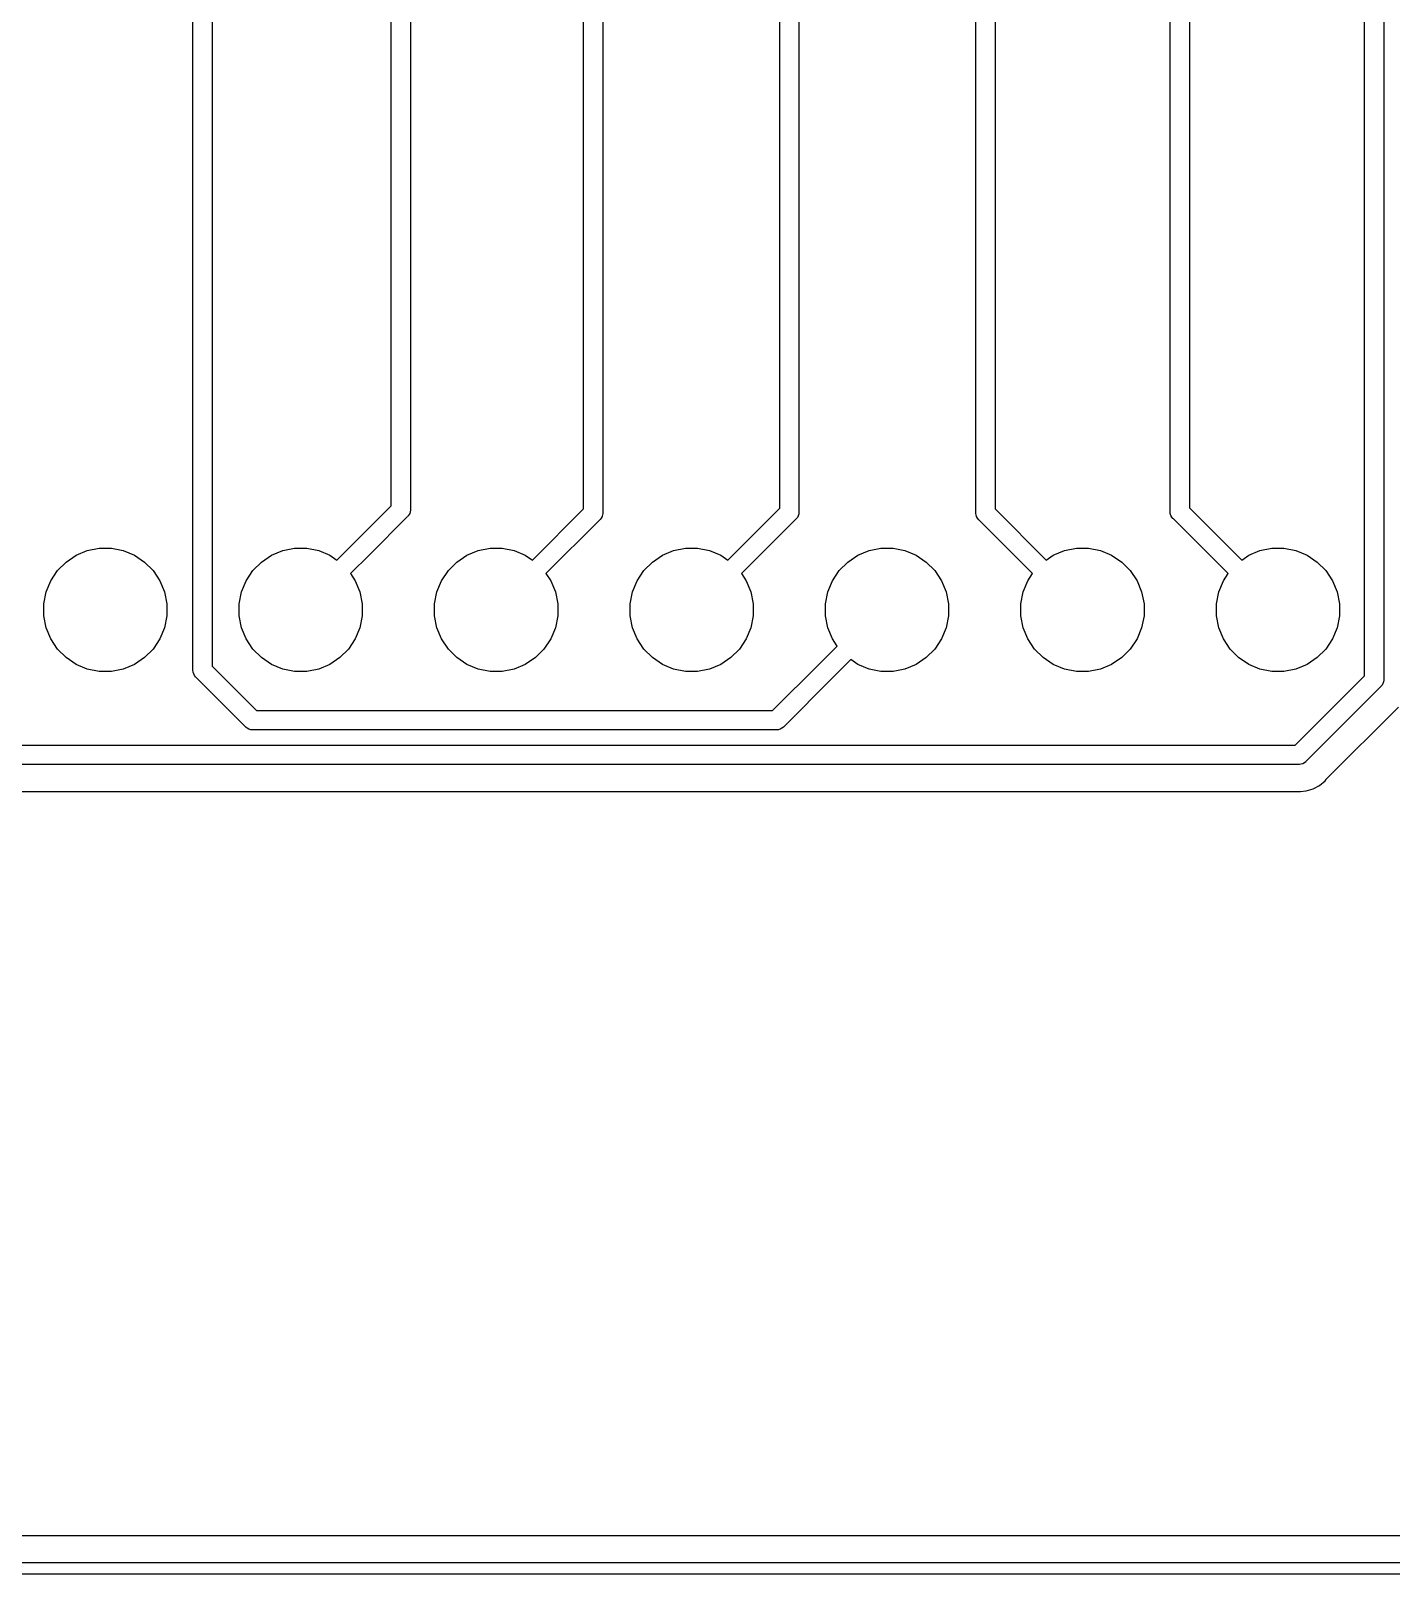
# Model space of a CAD drawing. Extents: x 3.36 to 8.33, y -5.94 to -3.6.
# Drawn here: x 4.189 to 4.885, y -5.936 to -5.146 of the extents above; entities that cross this region are included whole.
import ezdxf

# ---------------------------------------------------------------- set-up
doc = ezdxf.new("R2010")
doc.units = 0
doc.header["$MEASUREMENT"] = 0
doc.layers.add('BLACK', color=7, linetype='CONTINUOUS')

msp = doc.modelspace()

# ---------------------------------------------------------------- linework, layer by layer
at = {"layer": 'BLACK', "linetype": 'CONTINUOUS'}
for p, q in [((4.37303, -5.3893), (4.37303, -4.79355)), ((4.27165, -5.47318), (4.27165, -4.80044)), ((4.38287, -4.79535), (4.38287, -5.3911)), ((4.47146, -5.39087), (4.47146, -4.79552)), ((4.4813, -4.79731), (4.4813, -5.39267)), ((4.57185, -5.39048), (4.57185, -4.79749)), ((4.58169, -4.79928), (4.58169, -5.39228)), ((4.2815, -4.80224), (4.2815, -5.47139)), ((4.67224, -5.39267), (4.67224, -4.80536)), ((4.68209, -4.80716), (4.68209, -5.39088)), ((4.77165, -5.39208), (4.77165, -4.81422)), ((4.7815, -4.81601), (4.7815, -5.39028)), ((4.87106, -5.47631), (4.87106, -4.96875)), ((4.88091, -4.97054), (4.88091, -5.47811)), ((4.35496, -5.40737), (4.37303, -5.3893)), ((4.38206, -5.39409), (4.3816, -5.39465)), ((4.38217, -5.3939), (4.38206, -5.39409)), ((4.38252, -5.39323), (4.38217, -5.3939)), ((4.3828, -5.3923), (4.38252, -5.39323)), ((4.38287, -5.39158), (4.3828, -5.3923)), ((4.38287, -5.3911), (4.3829, -5.39134)), ((4.3829, -5.39134), (4.38287, -5.39158)), ((4.38287, -5.39158), (4.38287, -5.39158)), ((4.44531, -5.41702), (4.47146, -5.39087)), ((4.48123, -5.39388), (4.48104, -5.39451)), ((4.4813, -5.39315), (4.48123, -5.39388)), ((4.4813, -5.39267), (4.48132, -5.39291)), ((4.48132, -5.39291), (4.4813, -5.39315)), ((4.4813, -5.39315), (4.4813, -5.39315)), ((4.54531, -5.41702), (4.57185, -5.39048)), ((4.58162, -5.39348), (4.58134, -5.39441)), ((4.58169, -5.39276), (4.58162, -5.39348)), ((4.58169, -5.39228), (4.58172, -5.39252)), ((4.58172, -5.39252), (4.58169, -5.39276)), ((4.58169, -5.39276), (4.58169, -5.39276)), ((4.67222, -5.39291), (4.67224, -5.39267)), ((4.67224, -5.39315), (4.67222, -5.39291)), ((4.67232, -5.39388), (4.67224, -5.39315)), ((4.67224, -5.39315), (4.67224, -5.39315)), ((4.6726, -5.39481), (4.67232, -5.39388)), ((4.68209, -5.39088), (4.70824, -5.41702)), ((4.77163, -5.39232), (4.77165, -5.39208)), ((4.77165, -5.39256), (4.77163, -5.39232)), ((4.77172, -5.39329), (4.77165, -5.39256)), ((4.77165, -5.39256), (4.77165, -5.39256)), ((4.77201, -5.39422), (4.77172, -5.39329)), ((4.77246, -5.39507), (4.77201, -5.39422)), ((4.7815, -5.39028), (4.80824, -5.41702)), ((4.38126, -5.39499), (4.36192, -5.41433)), ((4.38145, -5.39484), (4.38126, -5.39499)), ((4.3816, -5.39465), (4.38145, -5.39484)), ((4.3816, -5.39465), (4.3816, -5.39465)), ((4.47969, -5.39656), (4.45227, -5.42398)), ((4.47987, -5.39641), (4.47969, -5.39656)), ((4.48003, -5.39622), (4.47987, -5.39641)), ((4.48049, -5.39566), (4.48003, -5.39622)), ((4.48003, -5.39622), (4.48003, -5.39622)), ((4.48095, -5.39481), (4.48049, -5.39566)), ((4.48104, -5.39451), (4.48095, -5.39481)), ((4.58008, -5.39617), (4.55227, -5.42398)), ((4.58027, -5.39602), (4.58008, -5.39617)), ((4.58042, -5.39583), (4.58027, -5.39602)), ((4.58088, -5.39527), (4.58042, -5.39583)), ((4.58042, -5.39583), (4.58042, -5.39583)), ((4.58089, -5.39526), (4.58088, -5.39527)), ((4.58134, -5.39441), (4.58089, -5.39526)), ((4.67305, -5.39566), (4.6726, -5.39481)), ((4.67367, -5.39641), (4.67305, -5.39566)), ((4.67386, -5.39656), (4.67367, -5.39641)), ((4.70128, -5.42398), (4.67386, -5.39656)), ((4.77308, -5.39582), (4.77246, -5.39507)), ((4.77327, -5.39597), (4.77308, -5.39582)), ((4.80128, -5.42398), (4.77327, -5.39597)), ((4.34531, -5.41702), (4.35496, -5.40737)), ((4.35496, -5.40737), (4.35496, -5.40737)), ((4.20669, -5.41806), (4.21185, -5.41461)), ((4.21185, -5.41461), (4.21758, -5.41223)), ((4.21758, -5.41223), (4.22367, -5.41102)), ((4.22367, -5.41102), (4.22987, -5.41102)), ((4.22987, -5.41102), (4.23596, -5.41223)), ((4.23596, -5.41223), (4.24169, -5.41461)), ((4.24169, -5.41461), (4.24685, -5.41806)), ((4.30669, -5.41806), (4.31185, -5.41461)), ((4.31185, -5.41461), (4.31758, -5.41223)), ((4.31758, -5.41223), (4.32367, -5.41102)), ((4.32367, -5.41102), (4.32987, -5.41102)), ((4.32987, -5.41102), (4.33596, -5.41223)), ((4.33596, -5.41223), (4.34169, -5.41461)), ((4.34169, -5.41461), (4.34531, -5.41702)), ((4.36192, -5.41433), (4.35227, -5.42398)), ((4.36192, -5.41433), (4.36192, -5.41433)), ((4.40669, -5.41806), (4.41185, -5.41461)), ((4.41185, -5.41461), (4.41758, -5.41223)), ((4.41758, -5.41223), (4.42367, -5.41102)), ((4.42367, -5.41102), (4.42987, -5.41102)), ((4.42987, -5.41102), (4.43596, -5.41223)), ((4.43596, -5.41223), (4.44169, -5.41461)), ((4.44169, -5.41461), (4.44531, -5.41702)), ((4.50669, -5.41806), (4.51185, -5.41461)), ((4.51185, -5.41461), (4.51758, -5.41223)), ((4.51758, -5.41223), (4.52367, -5.41102)), ((4.52367, -5.41102), (4.52987, -5.41102)), ((4.52987, -5.41102), (4.53596, -5.41223)), ((4.53596, -5.41223), (4.54169, -5.41461)), ((4.54169, -5.41461), (4.54531, -5.41702)), ((4.60669, -5.41806), (4.61185, -5.41461)), ((4.61185, -5.41461), (4.61758, -5.41223)), ((4.61758, -5.41223), (4.62367, -5.41102)), ((4.62367, -5.41102), (4.62987, -5.41102)), ((4.62987, -5.41102), (4.63596, -5.41223)), ((4.63596, -5.41223), (4.64169, -5.41461)), ((4.64169, -5.41461), (4.64685, -5.41806)), ((4.70824, -5.41702), (4.71185, -5.41461)), ((4.71185, -5.41461), (4.71758, -5.41223)), ((4.71758, -5.41223), (4.72367, -5.41102)), ((4.72367, -5.41102), (4.72987, -5.41102)), ((4.72987, -5.41102), (4.73596, -5.41223)), ((4.73596, -5.41223), (4.74169, -5.41461)), ((4.74169, -5.41461), (4.74685, -5.41806)), ((4.80824, -5.41702), (4.81185, -5.41461)), ((4.81185, -5.41461), (4.81758, -5.41223)), ((4.81758, -5.41223), (4.82367, -5.41102)), ((4.82367, -5.41102), (4.82987, -5.41102)), ((4.82987, -5.41102), (4.83596, -5.41223)), ((4.83596, -5.41223), (4.84169, -5.41461)), ((4.84169, -5.41461), (4.84685, -5.41806)), ((4.19886, -5.4276), (4.20231, -5.42244)), ((4.20231, -5.42244), (4.20669, -5.41806)), ((4.24685, -5.41806), (4.25124, -5.42244)), ((4.25124, -5.42244), (4.25468, -5.4276)), ((4.29886, -5.4276), (4.30231, -5.42244)), ((4.30231, -5.42244), (4.30669, -5.41806)), ((4.35227, -5.42398), (4.35468, -5.4276)), ((4.39886, -5.4276), (4.40231, -5.42244)), ((4.40231, -5.42244), (4.40669, -5.41806)), ((4.45227, -5.42398), (4.45468, -5.4276)), ((4.49886, -5.4276), (4.50231, -5.42244)), ((4.50231, -5.42244), (4.50669, -5.41806)), ((4.55227, -5.42398), (4.55468, -5.4276)), ((4.59886, -5.4276), (4.60231, -5.42244)), ((4.60231, -5.42244), (4.60669, -5.41806)), ((4.64685, -5.41806), (4.65124, -5.42244)), ((4.65124, -5.42244), (4.65468, -5.4276)), ((4.69886, -5.4276), (4.70128, -5.42398)), ((4.74685, -5.41806), (4.75124, -5.42244)), ((4.75124, -5.42244), (4.75468, -5.4276)), ((4.79886, -5.4276), (4.80128, -5.42398)), ((4.84685, -5.41806), (4.85124, -5.42244)), ((4.85124, -5.42244), (4.85468, -5.4276)), ((4.19528, -5.43942), (4.19649, -5.43333)), ((4.19649, -5.43333), (4.19886, -5.4276)), ((4.25468, -5.4276), (4.25706, -5.43333)), ((4.25706, -5.43333), (4.25827, -5.43942)), ((4.29528, -5.43942), (4.29649, -5.43333)), ((4.29649, -5.43333), (4.29886, -5.4276)), ((4.35468, -5.4276), (4.35706, -5.43333)), ((4.35706, -5.43333), (4.35827, -5.43942)), ((4.39528, -5.43942), (4.39649, -5.43333)), ((4.39649, -5.43333), (4.39886, -5.4276)), ((4.45468, -5.4276), (4.45706, -5.43333)), ((4.45706, -5.43333), (4.45827, -5.43942)), ((4.49528, -5.43942), (4.49649, -5.43333)), ((4.49649, -5.43333), (4.49886, -5.4276)), ((4.55468, -5.4276), (4.55706, -5.43333)), ((4.55706, -5.43333), (4.55827, -5.43942)), ((4.59528, -5.43942), (4.59649, -5.43333)), ((4.59649, -5.43333), (4.59886, -5.4276)), ((4.65468, -5.4276), (4.65706, -5.43333)), ((4.65706, -5.43333), (4.65827, -5.43942)), ((4.69528, -5.43942), (4.69649, -5.43333)), ((4.69649, -5.43333), (4.69886, -5.4276)), ((4.75468, -5.4276), (4.75706, -5.43333)), ((4.75706, -5.43333), (4.75827, -5.43942)), ((4.79528, -5.43942), (4.79649, -5.43333)), ((4.79649, -5.43333), (4.79886, -5.4276)), ((4.85468, -5.4276), (4.85706, -5.43333)), ((4.85706, -5.43333), (4.85827, -5.43942)), ((4.19528, -5.44562), (4.19528, -5.43942)), ((4.25827, -5.43942), (4.25827, -5.44562)), ((4.29528, -5.44562), (4.29528, -5.43942)), ((4.35827, -5.43942), (4.35827, -5.44562)), ((4.39528, -5.44562), (4.39528, -5.43942)), ((4.45827, -5.43942), (4.45827, -5.44562)), ((4.49528, -5.44562), (4.49528, -5.43942)), ((4.55827, -5.43942), (4.55827, -5.44562)), ((4.59528, -5.44562), (4.59528, -5.43942)), ((4.65827, -5.43942), (4.65827, -5.44562)), ((4.69528, -5.44562), (4.69528, -5.43942)), ((4.75827, -5.43942), (4.75827, -5.44562)), ((4.79528, -5.44562), (4.79528, -5.43942)), ((4.85827, -5.43942), (4.85827, -5.44562)), ((4.19649, -5.45171), (4.19528, -5.44562)), ((4.25827, -5.44562), (4.25706, -5.45171)), ((4.29649, -5.45171), (4.29528, -5.44562)), ((4.35827, -5.44562), (4.35706, -5.45171)), ((4.39649, -5.45171), (4.39528, -5.44562)), ((4.45827, -5.44562), (4.45706, -5.45171)), ((4.49649, -5.45171), (4.49528, -5.44562)), ((4.55827, -5.44562), (4.55706, -5.45171)), ((4.59649, -5.45171), (4.59528, -5.44562)), ((4.65827, -5.44562), (4.65706, -5.45171)), ((4.69649, -5.45171), (4.69528, -5.44562)), ((4.75827, -5.44562), (4.75706, -5.45171)), ((4.79649, -5.45171), (4.79528, -5.44562)), ((4.85827, -5.44562), (4.85706, -5.45171)), ((4.19886, -5.45744), (4.19649, -5.45171)), ((4.20231, -5.4626), (4.19886, -5.45744)), ((4.25468, -5.45744), (4.25124, -5.4626)), ((4.25706, -5.45171), (4.25468, -5.45744)), ((4.29886, -5.45744), (4.29649, -5.45171)), ((4.30231, -5.4626), (4.29886, -5.45744)), ((4.35468, -5.45744), (4.35124, -5.4626)), ((4.35706, -5.45171), (4.35468, -5.45744)), ((4.39886, -5.45744), (4.39649, -5.45171)), ((4.40231, -5.4626), (4.39886, -5.45744)), ((4.45468, -5.45744), (4.45124, -5.4626)), ((4.45706, -5.45171), (4.45468, -5.45744)), ((4.49886, -5.45744), (4.49649, -5.45171)), ((4.50231, -5.4626), (4.49886, -5.45744)), ((4.55468, -5.45744), (4.55124, -5.4626)), ((4.55706, -5.45171), (4.55468, -5.45744)), ((4.59886, -5.45744), (4.59649, -5.45171)), ((4.60128, -5.46106), (4.59886, -5.45744)), ((4.65468, -5.45744), (4.65124, -5.4626)), ((4.65706, -5.45171), (4.65468, -5.45744)), ((4.69886, -5.45744), (4.69649, -5.45171)), ((4.70231, -5.4626), (4.69886, -5.45744)), ((4.75468, -5.45744), (4.75124, -5.4626)), ((4.75706, -5.45171), (4.75468, -5.45744)), ((4.79886, -5.45744), (4.79649, -5.45171)), ((4.80231, -5.4626), (4.79886, -5.45744)), ((4.85468, -5.45744), (4.85124, -5.4626)), ((4.85706, -5.45171), (4.85468, -5.45744)), ((4.20669, -5.46698), (4.20231, -5.4626)), ((4.25124, -5.4626), (4.24685, -5.46698)), ((4.30669, -5.46698), (4.30231, -5.4626)), ((4.35124, -5.4626), (4.34685, -5.46698)), ((4.40669, -5.46698), (4.40231, -5.4626)), ((4.45124, -5.4626), (4.44685, -5.46698)), ((4.50669, -5.46698), (4.50231, -5.4626)), ((4.55124, -5.4626), (4.54685, -5.46698)), ((4.59197, -5.47036), (4.60128, -5.46106)), ((4.65124, -5.4626), (4.64685, -5.46698)), ((4.70669, -5.46698), (4.70231, -5.4626)), ((4.75124, -5.4626), (4.74685, -5.46698)), ((4.80669, -5.46698), (4.80231, -5.4626)), ((4.85124, -5.4626), (4.84685, -5.46698)), ((4.21185, -5.47043), (4.20669, -5.46698)), ((4.21758, -5.47281), (4.21185, -5.47043)), ((4.22367, -5.47402), (4.21758, -5.47281)), ((4.23596, -5.47281), (4.22987, -5.47402)), ((4.24169, -5.47043), (4.23596, -5.47281)), ((4.24685, -5.46698), (4.24169, -5.47043)), ((4.27163, -5.47343), (4.27165, -5.47318)), ((4.2815, -5.47139), (4.3042, -5.49409)), ((4.31185, -5.47043), (4.30669, -5.46698)), ((4.31758, -5.47281), (4.31185, -5.47043)), ((4.32367, -5.47402), (4.31758, -5.47281)), ((4.33596, -5.47281), (4.32987, -5.47402)), ((4.34169, -5.47043), (4.33596, -5.47281)), ((4.34685, -5.46698), (4.34169, -5.47043)), ((4.41185, -5.47043), (4.40669, -5.46698)), ((4.41758, -5.47281), (4.41185, -5.47043)), ((4.42367, -5.47402), (4.41758, -5.47281)), ((4.43596, -5.47281), (4.42987, -5.47402)), ((4.44169, -5.47043), (4.43596, -5.47281)), ((4.44685, -5.46698), (4.44169, -5.47043)), ((4.51185, -5.47043), (4.50669, -5.46698)), ((4.51758, -5.47281), (4.51185, -5.47043)), ((4.52367, -5.47402), (4.51758, -5.47281)), ((4.53596, -5.47281), (4.52987, -5.47402)), ((4.54169, -5.47043), (4.53596, -5.47281)), ((4.54685, -5.46698), (4.54169, -5.47043)), ((4.56824, -5.49409), (4.59197, -5.47037)), ((4.59197, -5.47037), (4.59197, -5.47036)), ((4.60824, -5.46801), (4.59893, -5.47732)), ((4.61185, -5.47043), (4.60824, -5.46801)), ((4.61758, -5.47281), (4.61185, -5.47043)), ((4.62367, -5.47402), (4.61758, -5.47281)), ((4.63596, -5.47281), (4.62987, -5.47402)), ((4.64169, -5.47043), (4.63596, -5.47281)), ((4.64685, -5.46698), (4.64169, -5.47043)), ((4.71185, -5.47043), (4.70669, -5.46698)), ((4.71758, -5.47281), (4.71185, -5.47043)), ((4.72367, -5.47402), (4.71758, -5.47281)), ((4.73596, -5.47281), (4.72987, -5.47402)), ((4.74169, -5.47043), (4.73596, -5.47281)), ((4.74685, -5.46698), (4.74169, -5.47043)), ((4.81185, -5.47043), (4.80669, -5.46698)), ((4.81758, -5.47281), (4.81185, -5.47043)), ((4.82367, -5.47402), (4.81758, -5.47281)), ((4.83596, -5.47281), (4.82987, -5.47402)), ((4.84169, -5.47043), (4.83596, -5.47281)), ((4.84685, -5.46698), (4.84169, -5.47043)), ((4.22987, -5.47402), (4.22367, -5.47402)), ((4.27172, -5.47439), (4.27163, -5.47343)), ((4.27201, -5.47532), (4.27172, -5.47439)), ((4.27246, -5.47617), (4.27201, -5.47532)), ((4.27292, -5.47673), (4.27246, -5.47617)), ((4.27308, -5.47692), (4.27292, -5.47673)), ((4.27327, -5.47708), (4.27308, -5.47692)), ((4.29851, -5.50232), (4.27327, -5.47708)), ((4.32987, -5.47402), (4.32367, -5.47402)), ((4.42987, -5.47402), (4.42367, -5.47402)), ((4.52987, -5.47402), (4.52367, -5.47402)), ((4.59893, -5.47732), (4.57393, -5.50232)), ((4.59893, -5.47732), (4.59893, -5.47732)), ((4.62987, -5.47402), (4.62367, -5.47402)), ((4.72987, -5.47402), (4.72367, -5.47402)), ((4.82987, -5.47402), (4.82367, -5.47402)), ((4.83556, -5.51181), (4.87106, -5.47631)), ((4.8801, -5.48109), (4.87963, -5.48166)), ((4.88055, -5.48024), (4.8801, -5.48109)), ((4.88064, -5.47996), (4.88055, -5.48024)), ((4.88083, -5.47931), (4.88064, -5.47996)), ((4.88091, -5.47859), (4.88083, -5.47931)), ((4.88091, -5.47811), (4.88093, -5.47835)), ((4.88093, -5.47835), (4.88091, -5.47859)), ((4.88091, -5.47859), (4.88091, -5.47859)), ((4.87929, -5.482), (4.84125, -5.52004)), ((4.87948, -5.48184), (4.87929, -5.482)), ((4.87963, -5.48166), (4.87948, -5.48184)), ((4.3042, -5.49409), (4.56824, -5.49409)), ((4.85154, -5.52924), (4.88849, -5.49229)), ((4.29867, -5.50251), (4.29851, -5.50232)), ((4.29886, -5.50267), (4.29867, -5.50251)), ((4.29942, -5.50313), (4.29886, -5.50267)), ((4.30027, -5.50358), (4.29942, -5.50313)), ((4.3012, -5.50387), (4.30027, -5.50358)), ((4.30192, -5.50394), (4.3012, -5.50387)), ((4.30217, -5.50396), (4.30192, -5.50394)), ((4.30192, -5.50394), (4.30192, -5.50394)), ((4.30241, -5.50394), (4.30217, -5.50396)), ((4.57003, -5.50394), (4.30241, -5.50394)), ((4.57028, -5.50396), (4.57003, -5.50394)), ((4.57052, -5.50394), (4.57028, -5.50396)), ((4.57124, -5.50387), (4.57052, -5.50394)), ((4.57052, -5.50394), (4.57052, -5.50394)), ((4.57217, -5.50358), (4.57124, -5.50387)), ((4.57302, -5.50313), (4.57217, -5.50358)), ((4.57377, -5.50251), (4.57302, -5.50313)), ((4.57393, -5.50232), (4.57377, -5.50251)), ((3.91149, -5.51181), (4.83556, -5.51181)), ((4.84109, -5.52023), (4.84035, -5.52084)), ((4.84125, -5.52004), (4.84109, -5.52023)), ((4.83736, -5.52165), (3.90969, -5.52165)), ((4.8376, -5.52168), (4.83736, -5.52165)), ((4.83784, -5.52165), (4.8376, -5.52168)), ((4.83856, -5.52158), (4.83784, -5.52165)), ((4.83784, -5.52165), (4.83784, -5.52165)), ((4.83949, -5.5213), (4.83856, -5.52158)), ((4.84035, -5.52084), (4.83949, -5.5213)), ((3.91046, -5.53543), (4.83658, -5.53543)), ((4.83658, -5.53543), (4.83661, -5.53543)), ((4.83661, -5.53543), (4.83669, -5.53544)), ((4.83669, -5.53544), (4.83678, -5.53544)), ((4.83678, -5.53544), (4.8376, -5.53552)), ((4.8376, -5.53552), (4.83842, -5.53544)), ((4.83842, -5.53544), (4.84126, -5.53516)), ((4.83842, -5.53544), (4.83842, -5.53544)), ((4.84126, -5.53516), (4.84479, -5.53409)), ((4.84479, -5.53409), (4.84804, -5.53236)), ((4.84804, -5.53236), (4.85089, -5.53002)), ((4.85089, -5.53002), (4.85141, -5.52938)), ((4.85141, -5.52938), (4.85143, -5.52936)), ((4.85143, -5.52936), (4.85149, -5.5293)), ((4.85149, -5.5293), (4.85154, -5.52924)), ((8.30807, -5.91634), (3.38484, -5.91634)), ((3.36909, -5.93012), (8.32382, -5.93012)), ((8.32663, -5.93602), (3.36629, -5.93602))]:
    msp.add_line(p, q, dxfattribs=at)

doc.saveas('drawing.dxf')
